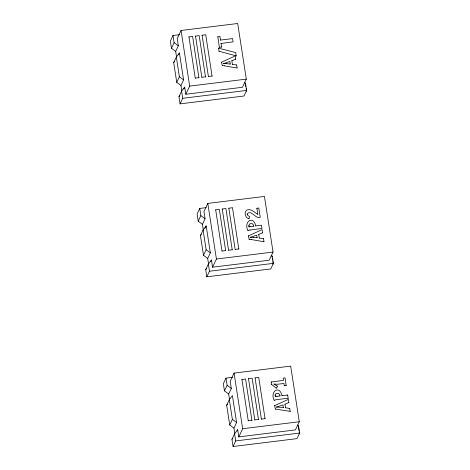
<?xml version="1.0" encoding="UTF-8"?>
<svg xmlns="http://www.w3.org/2000/svg" width="470" height="470" viewBox="0 0 470 470"><rect width="100%" height="100%" fill="white"/><g stroke="black" fill="none" stroke-linecap="round" stroke-linejoin="round"><path stroke-width="0.7" d="M247.161 214.443L247.279 213.621C250.78 210.025 254.74 217.064 258.43 217.598L260.233 217.375L258.776 207.981L256.826 208.339M247.954 230.658C243.313 221.863 253.277 214.69 255.768 226.011M274.204 400.405C269.568 391.604 279.527 384.431 282.024 395.752M248.971 218.838C245.399 218.098 243.378 212.117 247.097 209.961C251.08 208.263 254.687 212.704 257.754 214.308M249.024 218.72L249.517 216.447L247.949 215.601L247.22 214.326M248.918 225.347L249.817 223.785L251.991 223.503L253.447 224.883L253.771 226.258M275.173 395.088L276.072 393.531L278.24 393.249L279.697 394.63L280.026 395.998M245.105 84.071L245.499 83.213L244.453 82.438M271.848 257.008L272.242 256.144L271.202 255.369M179.54 34.686L173.001 35.491L170.363 41.072L171.474 48.251L175.68 51.389L176.567 57.129M171.474 48.251L174.112 42.67L173.001 35.491M245.499 83.213L246.65 90.422L244.012 96.003L180.075 103.876L178.964 96.703L181.602 91.121L184.704 87.079L185.814 94.258L242.438 87.285L246.298 79.13L237.691 23.5L181.062 30.474L177.208 38.628L178.318 45.807L175.68 51.389M180.956 85.481L176.743 82.344L173.694 62.604L176.332 57.023L179.428 52.987L183.594 79.906L180.956 85.481L181.843 91.227M178.547 54.843L179.428 52.987M188.875 36.942L192.588 36.372L198.916 77.762M195.45 36.131L199.162 35.561L205.49 76.951M176.743 82.344L179.381 76.763L176.332 57.023M202.03 35.321L205.737 34.751L212.064 76.146M183.823 88.942L184.704 87.079M180.075 103.876L182.713 98.3L181.602 91.121M185.814 94.258L189.668 86.104L181.062 30.474M195.262 78.214L188.934 36.819M217.763 36.842L219.978 36.454L220.483 40.203M201.836 77.403L195.508 36.008M218.55 48.175L235.711 52.587L236.157 55.977M220.988 43.463L233.085 41.859L232.579 38.599L220.542 40.079M219.396 47.394L217.822 36.719M219.043 51.365L218.609 48.057M221.552 47.129L221.047 43.346M208.41 76.592L202.088 35.197M221.458 62.269L235.258 55.918L235.693 59.22M222.292 65.747L221.511 62.152M223.262 63.703L229.889 61.476L230.224 64.143M224.331 65.829L237.056 68.032M226.846 63.767L230.282 64.026M231.822 60.795L235.752 59.097M232.386 64.437L231.875 60.671M236.586 64.995L232.439 64.32M206.283 207.623L199.744 208.427L197.106 214.003L198.217 221.182L202.429 224.325L203.316 230.065M198.217 221.182L200.855 215.601L199.744 208.427M272.242 256.144L273.393 263.359L270.755 268.94L206.824 276.812L205.713 269.633L208.351 264.052L211.447 260.016L212.558 267.195L269.187 260.221L273.041 252.061L264.44 196.437L207.811 203.41L203.957 211.565L205.067 218.744L202.429 224.325M207.699 258.418L203.492 255.28L200.437 235.541L203.075 229.959L206.177 225.917L210.337 252.837L207.699 258.418L208.586 264.158M205.002 228.402L206.177 225.917M215.624 209.873L219.331 209.303L225.659 250.698M222.198 209.062L225.905 208.492L232.233 249.887M203.492 255.28L206.13 249.699L203.075 229.959M228.773 208.251L232.486 207.681L238.813 249.077M210.86 261.255L211.447 260.016M206.824 276.812L209.461 271.231L208.351 264.052M212.558 267.195L216.412 259.035L207.811 203.41M222.005 251.145L215.677 209.755M228.579 250.34L222.257 208.944M235.159 249.529L228.831 208.134M248.93 226.199L248.977 225.224M248.994 226.564L248.988 226.076M249.1 226.981L249.053 226.446M250.686 226.634L253.829 226.135M249.94 230.053L261.943 228.461L261.443 225.201L255.827 225.888M248.319 235.964L262.125 229.613L262.56 232.914M249.159 239.447L248.377 235.846M250.122 237.403L256.749 235.176L257.09 237.844M251.197 239.524L263.923 241.733M253.712 237.462L257.143 237.72M258.682 234.489L262.613 232.797M259.246 238.137L258.741 234.371M263.453 238.689L259.305 238.014M232.527 377.304L225.988 378.109L223.35 383.69L224.46 390.87L228.673 394.007L229.56 399.753M224.46 390.87L227.098 385.288L225.988 378.109M297.445 425.056L298.485 425.832L299.637 433.046L296.999 438.628L233.067 446.5L231.957 439.321L234.595 433.74L237.691 429.703L238.801 436.883L295.43 429.909L299.284 421.749L290.683 366.124L234.054 373.098L230.2 381.252L231.311 388.431L228.673 394.007M233.942 428.105L229.736 424.968L226.681 405.228L229.319 399.647L232.415 395.605L236.58 422.524L233.942 428.105L234.83 433.845M241.868 379.56L245.575 378.99L251.902 420.386M248.442 378.75L252.149 378.18L258.476 419.575M229.736 424.968L232.374 419.387L229.319 399.647M255.016 377.939L258.729 377.369L265.057 418.764M237.103 430.943L237.691 429.703M233.067 446.5L235.705 440.919L234.595 433.74M238.801 436.883L242.655 428.722L234.054 373.098M248.248 420.832L241.921 379.443M271.225 382.016L283.51 380.389L283.163 378.127L285.055 377.892L286.177 385.612M271.261 384.313L271.284 381.893M254.822 420.027L248.501 378.632M273.951 384.113L277.553 384.26L283.986 383.467L284.279 385.846M276.842 385.905L274.01 383.99M261.402 419.216L255.075 377.821M276.137 388.261L277.723 386.481L276.901 385.788M275.185 395.94L275.226 394.97M275.25 396.31L275.238 395.822M275.35 396.727L275.308 396.187M276.936 396.38L280.079 395.881M274.574 405.71L288.374 399.359L288.809 402.655M275.408 409.188L274.627 405.587M276.378 407.143L283.005 404.917L283.339 407.584M287.634 395.064L282.076 395.634M284.938 404.235L288.868 402.537M288.139 398.325L287.693 394.941M285.502 407.878L284.99 404.112M289.702 408.43L285.554 407.76M290.172 411.473L289.761 408.312M298.485 425.832L298.973 430.591M173.694 62.604L174.576 61.453M178.964 96.703L179.851 95.545M200.437 235.541L201.325 234.383M205.713 269.633L206.594 268.482M226.681 405.228L227.568 404.071M231.957 439.321L232.838 438.169M248.007 230.541L249.999 229.936M274.263 400.281L276.248 399.676L288.198 398.207M249.159 226.863L250.745 226.517M275.408 396.604L276.995 396.257M219.455 47.276L221.611 47.006M195.314 78.09L198.969 77.644M201.894 77.286L205.549 76.833M208.469 76.475L212.123 76.023M189.668 86.104L246.298 79.13M182.713 98.3L246.65 90.422M222.063 251.027L225.718 250.575M228.637 250.216L232.292 249.77M235.212 249.405L238.866 248.959M216.412 259.035L273.041 252.061M209.461 271.231L273.393 263.359M284.338 385.723L286.23 385.494M248.307 420.715L251.961 420.262M254.881 419.904L258.535 419.452M261.455 419.093L265.109 418.647M242.655 428.722L299.284 421.749M235.705 440.919L299.637 433.046M223.315 63.585L226.904 63.644M250.181 237.28L253.771 237.344M276.43 407.026L283.398 407.466M222.351 65.63L224.39 65.706M249.212 239.324L251.25 239.406M275.467 409.07L290.231 411.356M219.102 51.248L236.216 55.86M174.112 42.67L178.318 45.807M179.381 76.763L183.594 79.906M200.855 215.601L205.067 218.744M206.13 249.699L210.337 252.837M227.098 385.288L231.311 388.431M232.374 419.387L236.58 422.524M271.319 384.19L276.196 388.138M245.528 85.082L245.757 86.527M246.098 88.689L246.445 90.857M272.389 258.741L272.618 260.18M272.847 261.625L273.076 263.065M299.202 432.036L299.437 433.475M246.18 90.898L246.245 91.286M272.929 263.829L272.988 264.216M299.173 433.516L299.231 433.904M236.645 64.872L237.115 67.915M263.505 238.572L263.981 241.609M256.884 208.216L257.807 214.185"/></g></svg>
